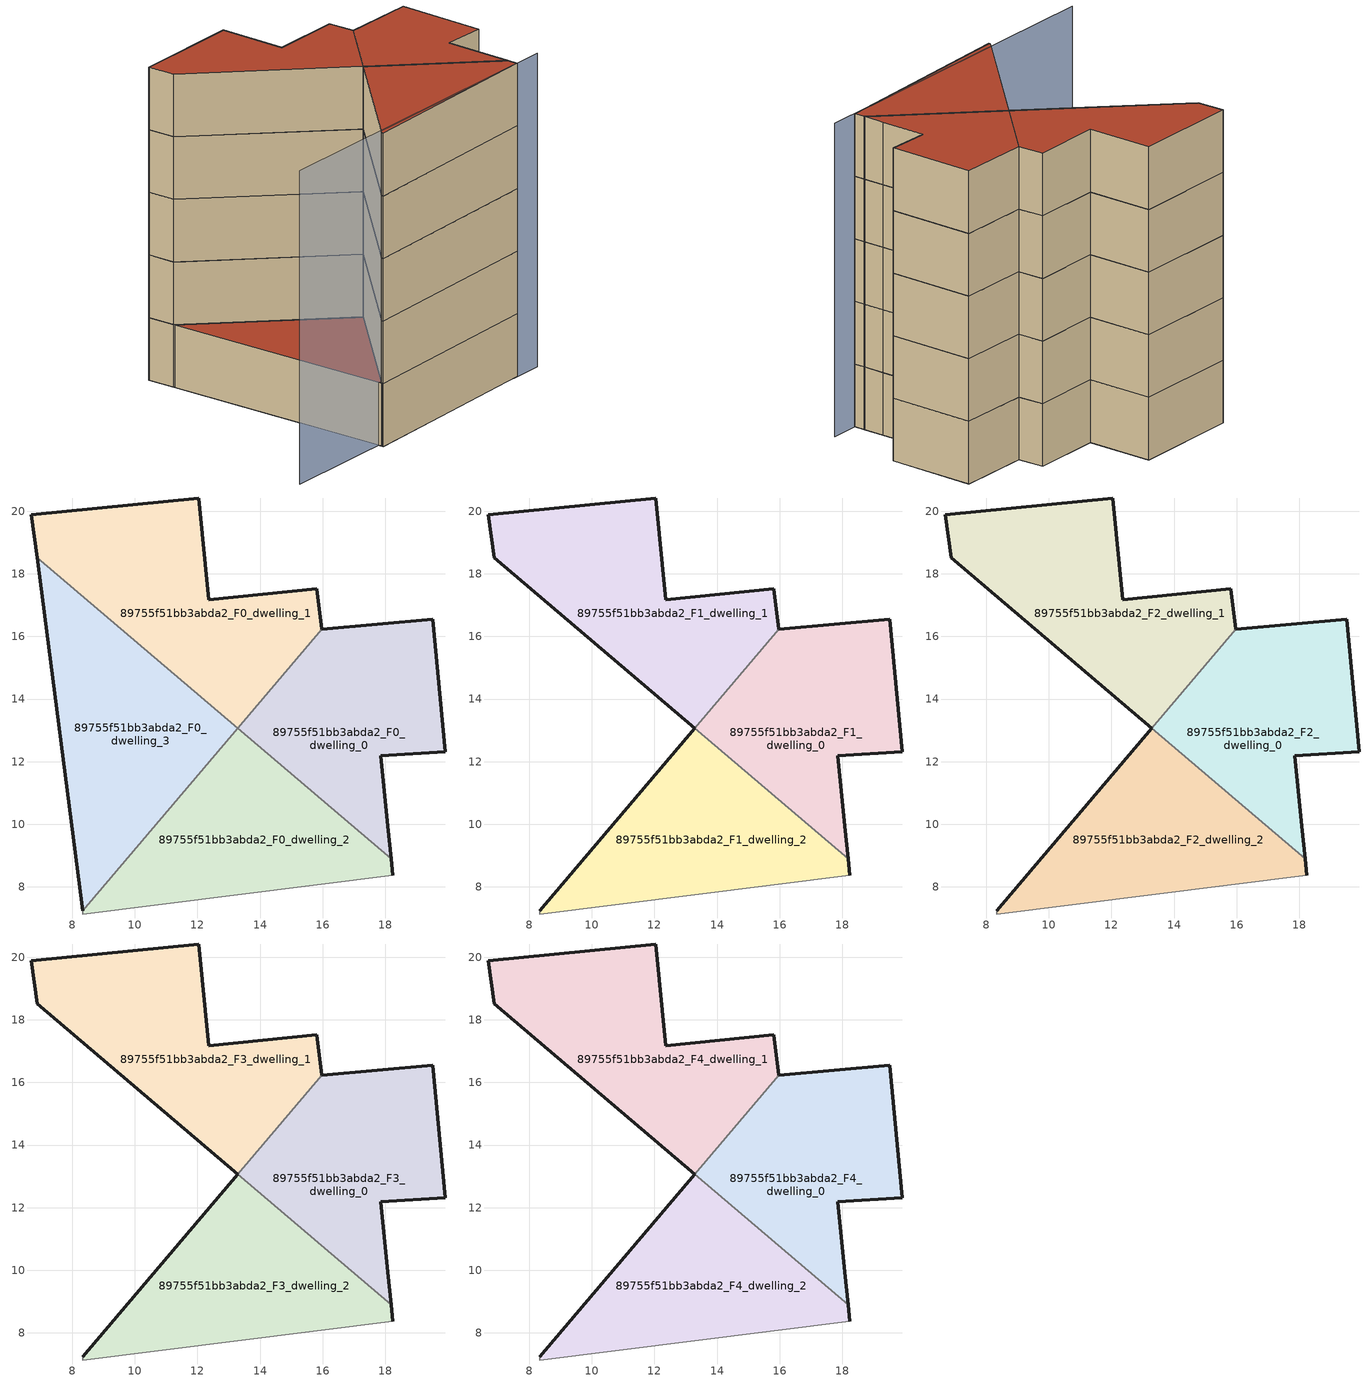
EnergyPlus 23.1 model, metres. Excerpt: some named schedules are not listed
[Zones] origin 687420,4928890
89755f51bb3abda2_F0_dwelling_0
 floor ground (EU_floor_Construction): 18.19,8.9 18.08,9.94 17.86,12.18 19.91,12.31 19.51,16.55 15.98,16.23 13.29,13.07 z0
 wall outside (EU_wall_Construction): 15.98,16.23 19.51,16.55 19.91,12.31 17.86,12.18 18.08,9.94 18.19,8.9 z0:3
 wall to 89755f51bb3abda2_F0_dwelling_2 (EU_wall_Construction): 18.19,8.9 13.29,13.07 z0:3
 wall to 89755f51bb3abda2_F0_dwelling_1 (EU_wall_Construction): 13.29,13.07 15.98,16.23 z0:3
89755f51bb3abda2_F0_dwelling_1
 floor ground (EU_floor_Construction): 13.29,13.07 15.98,16.23 15.81,17.52 12.37,17.17 12.05,20.42 6.7,19.88 6.88,18.51 z0
 wall outside (EU_wall_Construction): 6.88,18.51 6.7,19.88 12.05,20.42 12.37,17.17 15.81,17.52 15.98,16.23 z0:3
 wall to 89755f51bb3abda2_F0_dwelling_3 (EU_wall_Construction): 13.29,13.07 6.88,18.52 z0:3
89755f51bb3abda2_F0_dwelling_2
 floor ground (EU_floor_Construction): 18.24,8.37 18.19,8.9 13.29,13.07 8.33,7.24 8.34,7.13 z0
 wall outside (EU_wall_Construction): 18.19,8.9 18.24,8.37 z0:3
 wall adiabatic (EU_wall_Construction): 18.24,8.37 8.34,7.13 8.33,7.24 z0:3
 wall to 89755f51bb3abda2_F0_dwelling_3 (EU_wall_Construction): 8.33,7.24 13.29,13.07 z0:3
89755f51bb3abda2_F0_dwelling_3
 floor ground (EU_floor_Construction): 8.33,7.24 13.29,13.07 6.88,18.51 z0
 wall outside (EU_wall_Construction): 8.33,7.24 6.88,18.51 z0:3
 roof outside (EU_roof_Construction): 13.29,13.07 8.33,7.24 6.88,18.51 z3
89755f51bb3abda2_F1_dwelling_0
 floor to 89755f51bb3abda2_F0_dwelling_0 (EU_floor_Construction): 18.19,8.9 18.08,9.94 17.86,12.18 19.91,12.31 19.51,16.55 15.98,16.23 13.29,13.07 z3
 wall outside (EU_wall_Construction): 15.98,16.23 19.51,16.55 19.91,12.31 17.86,12.18 18.08,9.94 18.19,8.9 z3:6
 wall to 89755f51bb3abda2_F1_dwelling_2 (EU_wall_Construction): 18.19,8.9 13.29,13.07 z3:6
 wall to 89755f51bb3abda2_F1_dwelling_1 (EU_wall_Construction): 13.29,13.07 15.98,16.23 z3:6
89755f51bb3abda2_F1_dwelling_1
 floor to 89755f51bb3abda2_F0_dwelling_1 (EU_floor_Construction): 13.29,13.07 15.98,16.23 15.81,17.52 12.37,17.17 12.05,20.42 6.7,19.88 6.88,18.51 z3
 wall outside (EU_wall_Construction): 13.29,13.07 6.88,18.51 6.7,19.88 12.05,20.42 12.37,17.17 15.81,17.52 15.98,16.23 z3:6
89755f51bb3abda2_F1_dwelling_2
 floor to 89755f51bb3abda2_F0_dwelling_2 (EU_floor_Construction): 18.24,8.37 18.19,8.9 13.29,13.07 8.33,7.24 8.34,7.13 z3
 wall outside (EU_wall_Construction): 18.19,8.9 18.24,8.37 / 8.33,7.24 13.29,13.07 z3:6
 wall adiabatic (EU_wall_Construction): 18.24,8.37 8.34,7.13 8.33,7.24 z3:6
89755f51bb3abda2_F2_dwelling_0
 floor to 89755f51bb3abda2_F1_dwelling_0 (EU_floor_Construction): 18.19,8.9 18.08,9.94 17.86,12.18 19.91,12.31 19.51,16.55 15.98,16.23 13.29,13.07 z6
 wall outside (EU_wall_Construction): 15.98,16.23 19.51,16.55 19.91,12.31 17.86,12.18 18.08,9.94 18.19,8.9 z6:9
 wall to 89755f51bb3abda2_F2_dwelling_2 (EU_wall_Construction): 18.19,8.9 13.29,13.07 z6:9
 wall to 89755f51bb3abda2_F2_dwelling_1 (EU_wall_Construction): 13.29,13.07 15.98,16.23 z6:9
89755f51bb3abda2_F2_dwelling_1
 floor to 89755f51bb3abda2_F1_dwelling_1 (EU_floor_Construction): 13.29,13.07 15.98,16.23 15.81,17.52 12.37,17.17 12.05,20.42 6.7,19.88 6.88,18.51 z6
 wall outside (EU_wall_Construction): 13.29,13.07 6.88,18.51 6.7,19.88 12.05,20.42 12.37,17.17 15.81,17.52 15.98,16.23 z6:9
89755f51bb3abda2_F2_dwelling_2
 floor to 89755f51bb3abda2_F1_dwelling_2 (EU_floor_Construction): 18.24,8.37 18.19,8.9 13.29,13.07 8.33,7.24 8.34,7.13 z6
 wall outside (EU_wall_Construction): 18.19,8.9 18.24,8.37 / 8.33,7.24 13.29,13.07 z6:9
 wall adiabatic (EU_wall_Construction): 18.24,8.37 8.34,7.13 8.33,7.24 z6:9
89755f51bb3abda2_F3_dwelling_0
 floor to 89755f51bb3abda2_F2_dwelling_0 (EU_floor_Construction): 18.19,8.9 18.08,9.94 17.86,12.18 19.91,12.31 19.51,16.55 15.98,16.23 13.29,13.07 z9
 wall outside (EU_wall_Construction): 15.98,16.23 19.51,16.55 19.91,12.31 17.86,12.18 18.08,9.94 18.19,8.9 z9:12
 wall to 89755f51bb3abda2_F3_dwelling_2 (EU_wall_Construction): 18.19,8.9 13.29,13.07 z9:12
 wall to 89755f51bb3abda2_F3_dwelling_1 (EU_wall_Construction): 13.29,13.07 15.98,16.23 z9:12
89755f51bb3abda2_F3_dwelling_1
 floor to 89755f51bb3abda2_F2_dwelling_1 (EU_floor_Construction): 13.29,13.07 15.98,16.23 15.81,17.52 12.37,17.17 12.05,20.42 6.7,19.88 6.88,18.51 z9
 wall outside (EU_wall_Construction): 13.29,13.07 6.88,18.51 6.7,19.88 12.05,20.42 12.37,17.17 15.81,17.52 15.98,16.23 z9:12
89755f51bb3abda2_F3_dwelling_2
 floor to 89755f51bb3abda2_F2_dwelling_2 (EU_floor_Construction): 18.24,8.37 18.19,8.9 13.29,13.07 8.33,7.24 8.34,7.13 z9
 wall outside (EU_wall_Construction): 18.19,8.9 18.24,8.37 / 8.33,7.24 13.29,13.07 z9:12
 wall adiabatic (EU_wall_Construction): 18.24,8.37 8.34,7.13 8.33,7.24 z9:12
89755f51bb3abda2_F4_dwelling_0
 floor to 89755f51bb3abda2_F3_dwelling_0 (EU_floor_Construction): 18.19,8.9 18.08,9.94 17.86,12.18 19.91,12.31 19.51,16.55 15.98,16.23 13.29,13.07 z12
 wall outside (EU_wall_Construction): 15.98,16.23 19.51,16.55 19.91,12.31 17.86,12.18 18.08,9.94 18.19,8.9 z12:15
 wall to 89755f51bb3abda2_F4_dwelling_2 (EU_wall_Construction): 18.19,8.9 13.29,13.07 z12:15
 wall to 89755f51bb3abda2_F4_dwelling_1 (EU_wall_Construction): 13.29,13.07 15.98,16.23 z12:15
 roof outside (EU_roof_Construction): 19.51,16.55 19.91,12.31 17.86,12.18 18.08,9.94 18.19,8.9 13.29,13.07 15.98,16.23 z15
89755f51bb3abda2_F4_dwelling_1
 floor to 89755f51bb3abda2_F3_dwelling_1 (EU_floor_Construction): 13.29,13.07 15.98,16.23 15.81,17.52 12.37,17.17 12.05,20.42 6.7,19.88 6.88,18.51 z12
 wall outside (EU_wall_Construction): 13.29,13.07 6.88,18.51 6.7,19.88 12.05,20.42 12.37,17.17 15.81,17.52 15.98,16.23 z12:15
 roof outside (EU_roof_Construction): 15.81,17.52 15.98,16.23 13.29,13.07 6.88,18.51 6.7,19.88 12.05,20.42 12.37,17.17 z15
89755f51bb3abda2_F4_dwelling_2
 floor to 89755f51bb3abda2_F3_dwelling_2 (EU_floor_Construction): 18.24,8.37 18.19,8.9 13.29,13.07 8.33,7.24 8.34,7.13 z12
 wall outside (EU_wall_Construction): 18.19,8.9 18.24,8.37 / 8.33,7.24 13.29,13.07 z12:15
 wall adiabatic (EU_wall_Construction): 18.24,8.37 8.34,7.13 8.33,7.24 z12:15
 roof outside (EU_roof_Construction): 18.19,8.9 18.24,8.37 8.34,7.13 8.33,7.24 13.29,13.07 z15
shading: 2.69,6.86 19.66,8.51 z0:15
[Building]
EU S2 Campaign: North Axis=0; Terrain=City; Solar Distribution=FullExterior
[Site:Location]
Bologna: Latitude=44.5; Longitude=11.25; Time Zone=1; Elevation=37
[SizingPeriod:WeatherFileDays]
AnnualSizingPeriod: Begin Month=1; Begin Day of Month=1; End Month=12; End Day of Month=31; Day of Week for Start Day=Monday; Use Weather File Daylight Saving Period=No; Use Weather File Rain and Snow Indicators=No
[MATERIAL]
EU_InternalMass_Material: Roughness=MediumRough; Thickness=0.1; Conductivity=1; Density=1800; Specific Heat=900; Thermal Absorptance=0.9; Solar Absorptance=0.7; Visible Absorptance=0.7
[MATERIAL:NOMASS] Roughness=MediumRough; Thermal Absorptance=0.9; Solar Absorptance=0.7; Visible Absorptance=0.7
Name | Thermal Resistance
EU_wall_NoMass | 0.905828
EU_roof_NoMass | 0.37593
EU_floor_NoMass | 0.67114
[CONSTRUCTION]
EU_wall_Construction: EU_wall_NoMass
EU_roof_Construction: EU_roof_NoMass
EU_floor_Construction: EU_floor_NoMass
EU_InternalMass_Construction: EU_InternalMass_Material
[ZONE] Type=1; Multiplier=1; Ceiling Height=autocalculate; Floor Area=autocalculate; Part of Total Floor Area=Yes
Name | Volume
89755f51bb3abda2_F0_dwelling_0 | 82.8325
89755f51bb3abda2_F1_dwelling_0; 89755f51bb3abda2_F2_dwelling_0; 89755f51bb3abda2_F3_dwelling_0; 89755f51bb3abda2_F4_dwelling_0 | 82.8333
89755f51bb3abda2_F0_dwelling_1; 89755f51bb3abda2_F1_dwelling_1; 89755f51bb3abda2_F2_dwelling_1; 89755f51bb3abda2_F3_dwelling_1; 89755f51bb3abda2_F4_dwelling_1 | 96.9558
89755f51bb3abda2_F0_dwelling_2; 89755f51bb3abda2_F1_dwelling_2; 89755f51bb3abda2_F2_dwelling_2; 89755f51bb3abda2_F3_dwelling_2; 89755f51bb3abda2_F4_dwelling_2 | 83.2456
89755f51bb3abda2_F0_dwelling_3 | 96.5435
[INTERNALMASS] Construction=EU_InternalMass_Construction
Name | Zone or ZoneList | Surface Area
89755f51bb3abda2_F0_dwelling_0_EU_InternalMass | 89755f51bb3abda2_F0_dwelling_0 | 27.6111
89755f51bb3abda2_F0_dwelling_1_EU_InternalMass | 89755f51bb3abda2_F0_dwelling_1 | 32.3184
89755f51bb3abda2_F0_dwelling_2_EU_InternalMass | 89755f51bb3abda2_F0_dwelling_2 | 27.7486
89755f51bb3abda2_F0_dwelling_3_EU_InternalMass | 89755f51bb3abda2_F0_dwelling_3 | 32.1811
89755f51bb3abda2_F1_dwelling_0_EU_InternalMass | 89755f51bb3abda2_F1_dwelling_0 | 39.9545
89755f51bb3abda2_F1_dwelling_1_EU_InternalMass | 89755f51bb3abda2_F1_dwelling_1 | 39.9504
89755f51bb3abda2_F1_dwelling_2_EU_InternalMass | 89755f51bb3abda2_F1_dwelling_2 | 39.9584
89755f51bb3abda2_F2_dwelling_0_EU_InternalMass | 89755f51bb3abda2_F2_dwelling_0 | 39.9545
89755f51bb3abda2_F2_dwelling_1_EU_InternalMass | 89755f51bb3abda2_F2_dwelling_1 | 39.9504
89755f51bb3abda2_F2_dwelling_2_EU_InternalMass | 89755f51bb3abda2_F2_dwelling_2 | 39.9584
89755f51bb3abda2_F3_dwelling_0_EU_InternalMass | 89755f51bb3abda2_F3_dwelling_0 | 39.9545
89755f51bb3abda2_F3_dwelling_1_EU_InternalMass | 89755f51bb3abda2_F3_dwelling_1 | 39.9504
89755f51bb3abda2_F3_dwelling_2_EU_InternalMass | 89755f51bb3abda2_F3_dwelling_2 | 39.9584
89755f51bb3abda2_F4_dwelling_0_EU_InternalMass | 89755f51bb3abda2_F4_dwelling_0 | 39.9545
89755f51bb3abda2_F4_dwelling_1_EU_InternalMass | 89755f51bb3abda2_F4_dwelling_1 | 39.9504
89755f51bb3abda2_F4_dwelling_2_EU_InternalMass | 89755f51bb3abda2_F4_dwelling_2 | 39.9584
[OTHEREQUIPMENT] Fuel Type=Electricity; Design Level Calculation Method=Watts/Area; Power per Zone Floor Area=1; Fraction Latent=0; Fraction Radiant=0; Fraction Lost=0; Carbon Dioxide Generation Rate=0; EndUse Subcategory=EU_Step8_InternalGains
Name | Zone or ZoneList or Space or SpaceList | Schedule
EU_Step8_InternalGain_89755f51bb3abda2_F0_dwelling_0_f000 | 89755f51bb3abda2_F0_dwelling_0 | EU_Step8_GainSchedule_89755f51bb3abda2_F0_dwelling_0_f000
EU_Step8_InternalGain_89755f51bb3abda2_F0_dwelling_1_f000 | 89755f51bb3abda2_F0_dwelling_1 | EU_Step8_GainSchedule_89755f51bb3abda2_F0_dwelling_1_f000
EU_Step8_InternalGain_89755f51bb3abda2_F0_dwelling_2_f000 | 89755f51bb3abda2_F0_dwelling_2 | EU_Step8_GainSchedule_89755f51bb3abda2_F0_dwelling_2_f000
EU_Step8_InternalGain_89755f51bb3abda2_F0_dwelling_3_f000 | 89755f51bb3abda2_F0_dwelling_3 | EU_Step8_GainSchedule_89755f51bb3abda2_F0_dwelling_3_f000
EU_Step8_InternalGain_89755f51bb3abda2_F1_dwelling_0_f000 | 89755f51bb3abda2_F1_dwelling_0 | EU_Step8_GainSchedule_89755f51bb3abda2_F1_dwelling_0_f000
EU_Step8_InternalGain_89755f51bb3abda2_F1_dwelling_1_f000 | 89755f51bb3abda2_F1_dwelling_1 | EU_Step8_GainSchedule_89755f51bb3abda2_F1_dwelling_1_f000
EU_Step8_InternalGain_89755f51bb3abda2_F1_dwelling_2_f000 | 89755f51bb3abda2_F1_dwelling_2 | EU_Step8_GainSchedule_89755f51bb3abda2_F1_dwelling_2_f000
EU_Step8_InternalGain_89755f51bb3abda2_F2_dwelling_0_f000 | 89755f51bb3abda2_F2_dwelling_0 | EU_Step8_GainSchedule_89755f51bb3abda2_F2_dwelling_0_f000
EU_Step8_InternalGain_89755f51bb3abda2_F2_dwelling_1_f000 | 89755f51bb3abda2_F2_dwelling_1 | EU_Step8_GainSchedule_89755f51bb3abda2_F2_dwelling_1_f000
EU_Step8_InternalGain_89755f51bb3abda2_F2_dwelling_2_f000 | 89755f51bb3abda2_F2_dwelling_2 | EU_Step8_GainSchedule_89755f51bb3abda2_F2_dwelling_2_f000
EU_Step8_InternalGain_89755f51bb3abda2_F3_dwelling_0_f000 | 89755f51bb3abda2_F3_dwelling_0 | EU_Step8_GainSchedule_89755f51bb3abda2_F3_dwelling_0_f000
EU_Step8_InternalGain_89755f51bb3abda2_F3_dwelling_1_f000 | 89755f51bb3abda2_F3_dwelling_1 | EU_Step8_GainSchedule_89755f51bb3abda2_F3_dwelling_1_f000
EU_Step8_InternalGain_89755f51bb3abda2_F3_dwelling_2_f000 | 89755f51bb3abda2_F3_dwelling_2 | EU_Step8_GainSchedule_89755f51bb3abda2_F3_dwelling_2_f000
EU_Step8_InternalGain_89755f51bb3abda2_F4_dwelling_0_f000 | 89755f51bb3abda2_F4_dwelling_0 | EU_Step8_GainSchedule_89755f51bb3abda2_F4_dwelling_0_f000
EU_Step8_InternalGain_89755f51bb3abda2_F4_dwelling_1_f000 | 89755f51bb3abda2_F4_dwelling_1 | EU_Step8_GainSchedule_89755f51bb3abda2_F4_dwelling_1_f000
EU_Step8_InternalGain_89755f51bb3abda2_F4_dwelling_2_f000 | 89755f51bb3abda2_F4_dwelling_2 | EU_Step8_GainSchedule_89755f51bb3abda2_F4_dwelling_2_f000
[ZONEVENTILATION:DESIGNFLOWRATE] Schedule=EU_AlwaysOn; Design Flow Rate Calculation Method=AirChanges/Hour; Air Changes per Hour=0.73129; Ventilation Type=Natural; Fan Pressure Rise=0; Fan Total Efficiency=1; Constant Term Coefficient=1; Temperature Term Coefficient=0; Velocity Term Coefficient=0; Velocity Squared Term Coefficient=0; Minimum Indoor Temperature=-100; Maximum Indoor Temperature=100; Delta Temperature=-100; Minimum Outdoor Temperature=-100; Maximum Outdoor Temperature=100; Maximum Wind Speed=40
Name | Zone or ZoneList or Space or SpaceList
EU_ConstantAir_89755f51bb3abda2_F0_dwelling_0 | 89755f51bb3abda2_F0_dwelling_0
EU_ConstantAir_89755f51bb3abda2_F0_dwelling_1 | 89755f51bb3abda2_F0_dwelling_1
EU_ConstantAir_89755f51bb3abda2_F0_dwelling_2 | 89755f51bb3abda2_F0_dwelling_2
EU_ConstantAir_89755f51bb3abda2_F0_dwelling_3 | 89755f51bb3abda2_F0_dwelling_3
EU_ConstantAir_89755f51bb3abda2_F1_dwelling_0 | 89755f51bb3abda2_F1_dwelling_0
EU_ConstantAir_89755f51bb3abda2_F1_dwelling_1 | 89755f51bb3abda2_F1_dwelling_1
EU_ConstantAir_89755f51bb3abda2_F1_dwelling_2 | 89755f51bb3abda2_F1_dwelling_2
EU_ConstantAir_89755f51bb3abda2_F2_dwelling_0 | 89755f51bb3abda2_F2_dwelling_0
EU_ConstantAir_89755f51bb3abda2_F2_dwelling_1 | 89755f51bb3abda2_F2_dwelling_1
EU_ConstantAir_89755f51bb3abda2_F2_dwelling_2 | 89755f51bb3abda2_F2_dwelling_2
EU_ConstantAir_89755f51bb3abda2_F3_dwelling_0 | 89755f51bb3abda2_F3_dwelling_0
EU_ConstantAir_89755f51bb3abda2_F3_dwelling_1 | 89755f51bb3abda2_F3_dwelling_1
EU_ConstantAir_89755f51bb3abda2_F3_dwelling_2 | 89755f51bb3abda2_F3_dwelling_2
EU_ConstantAir_89755f51bb3abda2_F4_dwelling_0 | 89755f51bb3abda2_F4_dwelling_0
EU_ConstantAir_89755f51bb3abda2_F4_dwelling_1 | 89755f51bb3abda2_F4_dwelling_1
EU_ConstantAir_89755f51bb3abda2_F4_dwelling_2 | 89755f51bb3abda2_F4_dwelling_2
[HVACTEMPLATE:THERMOSTAT] Constant Heating Setpoint=20; Constant Cooling Setpoint=50
EU_HeatOnly_89755f51bb3abda2_F0_dwelling_0; EU_HeatOnly_89755f51bb3abda2_F0_dwelling_1; EU_HeatOnly_89755f51bb3abda2_F0_dwelling_2; EU_HeatOnly_89755f51bb3abda2_F0_dwelling_3; EU_HeatOnly_89755f51bb3abda2_F1_dwelling_0; EU_HeatOnly_89755f51bb3abda2_F1_dwelling_1; EU_HeatOnly_89755f51bb3abda2_F1_dwelling_2; EU_HeatOnly_89755f51bb3abda2_F2_dwelling_0; EU_HeatOnly_89755f51bb3abda2_F2_dwelling_1; EU_HeatOnly_89755f51bb3abda2_F2_dwelling_2; EU_HeatOnly_89755f51bb3abda2_F3_dwelling_0; EU_HeatOnly_89755f51bb3abda2_F3_dwelling_1; EU_HeatOnly_89755f51bb3abda2_F3_dwelling_2; EU_HeatOnly_89755f51bb3abda2_F4_dwelling_0; EU_HeatOnly_89755f51bb3abda2_F4_dwelling_1; EU_HeatOnly_89755f51bb3abda2_F4_dwelling_2
[HVACTEMPLATE:ZONE:IDEALLOADSAIRSYSTEM] System Availability Schedule=EU_AlwaysOn; Maximum Heating Supply Air Temperature=50; Minimum Cooling Supply Air Temperature=13; Maximum Heating Supply Air Humidity Ratio=0.0156; Minimum Cooling Supply Air Humidity Ratio=0.0077; Heating Limit=NoLimit; Cooling Limit=NoLimit; Heating Availability Schedule=EU_AlwaysOn; Cooling Availability Schedule=EU_CoolingOff; Dehumidification Control Type=ConstantSensibleHeatRatio; Cooling Sensible Heat Ratio=0.7; Dehumidification Setpoint=60; Humidification Control Type=None; Humidification Setpoint=30; Outdoor Air Method=None; Outdoor Air Flow Rate per Person=0.00944; Outdoor Air Flow Rate per Zone Floor Area=0; Outdoor Air Flow Rate per Zone=0; Demand Controlled Ventilation Type=None; Outdoor Air Economizer Type=NoEconomizer; Heat Recovery Type=None; Sensible Heat Recovery Effectiveness=0.7; Latent Heat Recovery Effectiveness=0.65
Name | Template Thermostat
89755f51bb3abda2_F0_dwelling_0 | EU_HeatOnly_89755f51bb3abda2_F0_dwelling_0
89755f51bb3abda2_F0_dwelling_1 | EU_HeatOnly_89755f51bb3abda2_F0_dwelling_1
89755f51bb3abda2_F0_dwelling_2 | EU_HeatOnly_89755f51bb3abda2_F0_dwelling_2
89755f51bb3abda2_F0_dwelling_3 | EU_HeatOnly_89755f51bb3abda2_F0_dwelling_3
89755f51bb3abda2_F1_dwelling_0 | EU_HeatOnly_89755f51bb3abda2_F1_dwelling_0
89755f51bb3abda2_F1_dwelling_1 | EU_HeatOnly_89755f51bb3abda2_F1_dwelling_1
89755f51bb3abda2_F1_dwelling_2 | EU_HeatOnly_89755f51bb3abda2_F1_dwelling_2
89755f51bb3abda2_F2_dwelling_0 | EU_HeatOnly_89755f51bb3abda2_F2_dwelling_0
89755f51bb3abda2_F2_dwelling_1 | EU_HeatOnly_89755f51bb3abda2_F2_dwelling_1
89755f51bb3abda2_F2_dwelling_2 | EU_HeatOnly_89755f51bb3abda2_F2_dwelling_2
89755f51bb3abda2_F3_dwelling_0 | EU_HeatOnly_89755f51bb3abda2_F3_dwelling_0
89755f51bb3abda2_F3_dwelling_1 | EU_HeatOnly_89755f51bb3abda2_F3_dwelling_1
89755f51bb3abda2_F3_dwelling_2 | EU_HeatOnly_89755f51bb3abda2_F3_dwelling_2
89755f51bb3abda2_F4_dwelling_0 | EU_HeatOnly_89755f51bb3abda2_F4_dwelling_0
89755f51bb3abda2_F4_dwelling_1 | EU_HeatOnly_89755f51bb3abda2_F4_dwelling_1
89755f51bb3abda2_F4_dwelling_2 | EU_HeatOnly_89755f51bb3abda2_F4_dwelling_2
